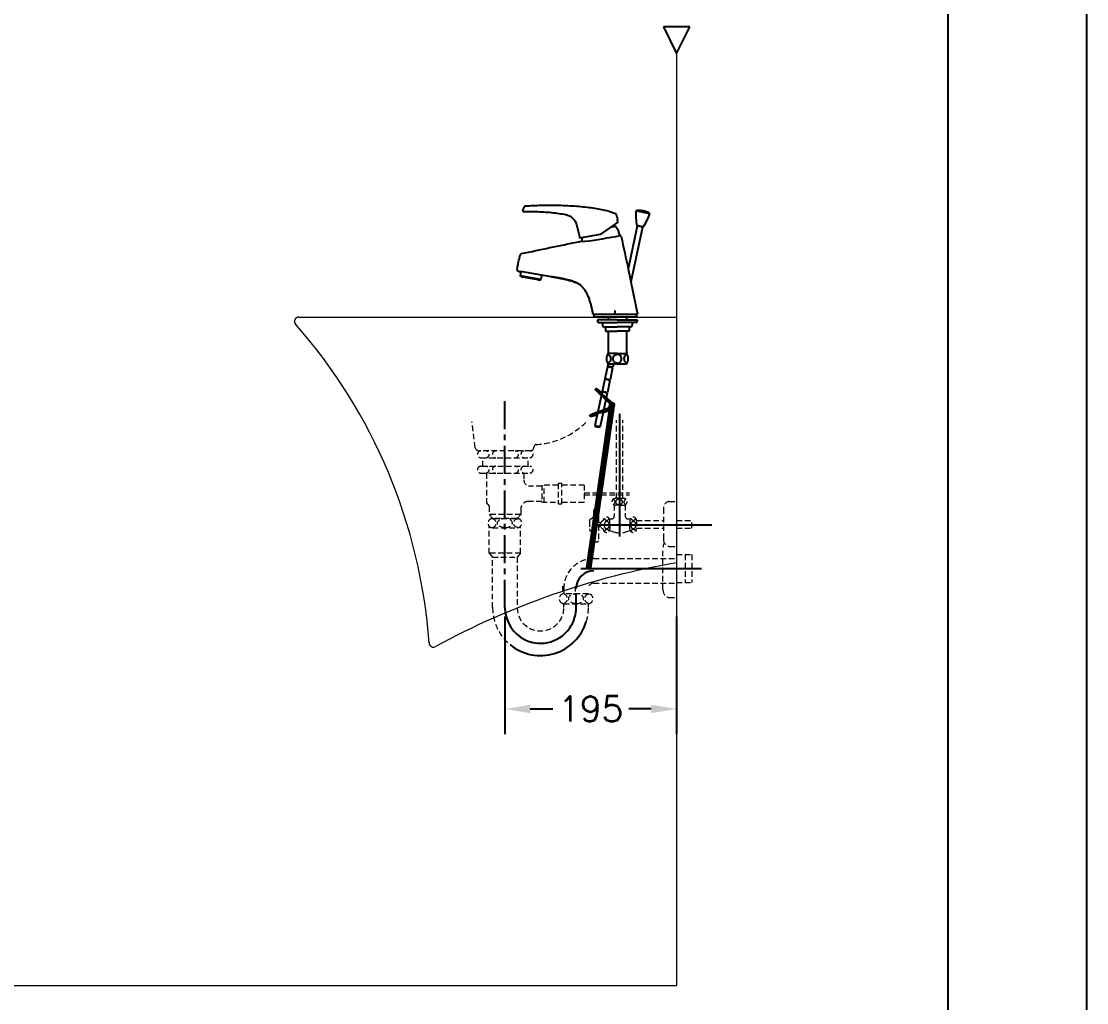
# Model space of a CAD drawing. Extents: x 63587 to 66012, y 58108 to 61538.
# Drawn here: x 64799 to 66012, y 58930 to 60046 of the extents above; entities that cross this region are included whole.
import ezdxf

# ---------------------------------------------------------------- set-up
doc = ezdxf.new("R2010")
doc.units = 0
doc.header["$MEASUREMENT"] = 0
doc.linetypes.add('CENTER', pattern=[50.800000000000004, 31.75, -6.35, 6.35, -6.35])
doc.linetypes.add('HIDDEN', pattern=[9.524999999999999, 6.35, -3.175])
doc.layers.get('0').update_dxf_attribs({"linetype": 'CONTINUOUS'})
doc.layers.get('Defpoints').update_dxf_attribs({"linetype": 'CONTINUOUS'})
for name, color, linetype in [('7', 7, 'CONTINUOUS'), ('CENTER', 1, 'CONTINUOUS'), ('Dim', 4, 'CONTINUOUS'), ('YA', 7, 'CONTINUOUS'), ('외형선', 3, 'CONTINUOUS')]:
    doc.layers.add(name, color=color, linetype=linetype)
doc.layers.add('drawing', color=7, linetype='CONTINUOUS', lineweight=15)
doc.layers.add('HID', color=252, linetype='HIDDEN', lineweight=15)
doc.styles.get("Standard").update_dxf_attribs({"font": 'txt.shx', "bigfont": 'ghs.shx'})
doc.dimstyles.get("Standard").update_dxf_attribs({"dimtxt": 0.18, "dimasz": 0.18, "dimexe": 0.18, "dimexo": 0.0625, "dimgap": 0.09, "dimtad": 0, "dimtih": 1, "dimtoh": 1, "dimdec": 4, "dimzin": 0, "dimdsep": 46, "dimtxsty": 'Standard', "dimcen": 0.09, "dimadec": 0, "dimazin": 0, "dimtfac": 1, "dimtdec": 4, "dimtofl": 0, "dimtmove": 0, "dimatfit": 0, "dimfxl": 0, "dimtolj": 1, "dimtzin": 0, "dimarcsym": 0})

# ---------------------------------------------------------------- blocks, each defined once
blk = doc.blocks.new('A$C60B437B5')
at = {"layer": '7'}
for p, q in [((138.1947446917147, 407.3474321895485), (135.1929712534511, 406.4519679381299)), ((151.3324066655587, 403.0214250396391), (135.1929712535348, 406.4519679380526)), ((138.1947446917147, 407.3474321895485), (138.2250637797388, 407.3409876684029)), ((148.9240492118261, 405.0668481116252), (148.9543682998519, 405.0604035904864)), ((148.9543682998519, 405.0604035904864), (151.3324066655587, 403.0214250396391)), ((114.819183740794, 393.5916876055437), (94.75419410727045, 379.5420306099975)), ((112.1234684023038, 388.5957193137704), (106.1900394053082, 387.5494956935124)), ((113.97189946461, 398.7712857172476), (114.3192014029482, 396.8016385484286)), ((136.8977032588755, 389.2209961491806), (126.5503814686253, 340.5406745023599)), ((143.4461286588266, 388.1419005304354), (136.3453968548693, 389.6512076681181)), ((136.7325311308814, 389.2561045689165), (137.8758508596256, 389.0130844584285)), ((141.7884412625135, 388.1814376952223), (137.8758508596256, 389.0130844584285)), ((141.7884412625135, 388.1814376952223), (142.9317609912578, 387.9384175847365)), ((94.75419410727045, 379.5420306099975), (71.25922035301483, 375.3992328261181)), ((112.3815316150358, 377.4715300901964), (117.7198776157838, 378.4128245224922)), ((142.7665888632218, 387.9735260042701), (129.5610085194567, 325.8461551059002)), ((126.5503814686253, 340.5406745023599), (137.1605137547849, 288.7538566581923)), ((4.372391971830439, 337.3419255420179), (3.505376381304814, 332.4248357862659)), ((4.389928312204574, 331.6826085873679), (3.505376381304814, 332.4248357862659)), ((27.14076245360229, 328.257279522267), (3.505376381304814, 332.4248357862659)), ((28.01037604009434, 333.1891032452261), (4.372391971830439, 337.3419255420179)), ((4.389928312204574, 331.6826085873679), (6.113954727003147, 331.3786162149693)), ((24.33228531069108, 328.1662329895805), (6.113341880001826, 331.3787242764299)), ((23.9036325740035, 328.0387307100675), (6.472535345703363, 331.1123034547693)), ((24.3317321101058, 328.1663305337695), (26.05569887850652, 327.8623486786653)), ((26.05569887850652, 327.8623486786653), (27.14076245360229, 328.257279522267)), ((28.01037604009434, 333.1891032452261), (27.14076245360229, 328.257279522267)), ((28.50277991658731, 333.1022791563912), (28.01037604009434, 333.1891032452261)), ((86.3866829595845, 288.7538566581923), (86.28534305028734, 289.222814193892)), ((86.38655913418552, 288.7538566581923), (115.5427535278268, 288.7538566581923)), ((87.38668295958814, 288.7538566581923), (87.38668295958814, 285.7538566581927)), ((87.38668295958814, 285.7538566581927), (114.9050838428157, 285.7538566581927)), ((91.66051377238728, 282.4680788963899), (91.66051377238728, 280.9680788963913)), ((114.1605137723873, 282.4680788963899), (91.66051377238728, 282.4680788963899)), ((93.1605137723891, 279.4680788963904), (95.6605137723891, 279.4680788963904)), ((95.6605137723891, 279.4680788963904), (114.1605137723873, 279.4680788963904)), ((103.6605137723855, 285.7538566581927), (103.6605137723855, 282.4680788963899)), ((114.1605137723873, 282.4680788963899), (136.6605137723873, 282.4680788963899)), ((132.6605137723855, 279.4680788963904), (114.1605137723873, 279.4680788963904)), ((114.9050838428157, 285.7538566581927), (136.1605137547867, 285.7538566581927)), ((115.5427535278268, 288.7538566581923), (137.1605137547849, 288.7538566581923)), ((124.6605137723855, 285.7538566581927), (124.6605137723855, 282.4680788963899)), ((135.1605137723855, 279.4680788963904), (132.6605137723855, 279.4680788963904)), ((136.1605137547867, 288.7538566581923), (136.1605137547867, 285.7538566581927)), ((136.6605137723873, 282.4680788963899), (136.6605137723873, 280.9680788963913)), ((97.16051377238546, 277.9680788963917), (97.16051377238546, 276.4680788963908)), ((99.16051377238728, 274.4680788963904), (114.1605137723873, 274.4680788963904)), ((100.6605137723891, 272.9680788963917), (100.6605137723891, 269.4680788963904)), ((100.6605137723891, 269.4680788963904), (114.1605137723873, 269.4680788963904)), ((103.6605137723855, 269.4680788963904), (103.6605137723855, 244.2538566581918)), ((129.1605137723873, 274.4680788963904), (114.1605137723873, 274.4680788963904)), ((127.6605137723855, 269.4680788963904), (114.1605137723873, 269.4680788963904)), ((124.6605137723855, 269.4680788963904), (124.6605137723855, 244.2538566581918)), ((127.6605137723855, 272.9680788963917), (127.6605137723855, 269.4680788963904)), ((131.1605137723855, 277.9680788963917), (131.1605137723855, 276.4680788963908)), ((114.1605137723873, 244.2538566581918), (103.6605137723855, 244.2538566581918)), ((114.1605137723873, 244.2538566581918), (124.6605137723855, 244.2538566581918)), ((103.5617802414599, 232.387808994303), (103.0288888246487, 229.880751989703)), ((103.6605137723855, 232.2538566581914), (124.6605137723855, 232.2538566581914)), ((109.667351362601, 232.2538566581914), (108.897774428995, 228.6332818447925)), ((102.883350641092, 229.1960486691817), (99.97258696964127, 215.501982258874)), ((108.7522362454438, 227.9485785242734), (102.883350641092, 229.1960486691817)), ((108.897774428995, 228.6332818447925), (103.0288888246487, 229.880751989703)), ((103.3724244414243, 229.0920928237726), (103.5179626249756, 229.7767961442939)), ((108.7522362454438, 227.9485785242734), (105.8414725739894, 214.2545121139635)), ((108.2631624451114, 228.0525343696825), (108.4087006286627, 228.7372376902015)), ((99.82704878598815, 214.8172789383505), (96.916285114532, 201.1232125281406)), ((105.6959343904382, 213.5698087934445), (99.82704878598815, 214.8172789383505)), ((105.8414725739894, 214.2545121139635), (99.97258696964127, 215.501982258874)), ((100.3161225864169, 214.7133230929437), (100.4616607699718, 215.3980264134627)), ((105.6959343904382, 213.5698087934445), (102.785170718982, 199.8757423832346)), ((105.2068605901077, 213.6737646388535), (105.3523987736589, 214.3584679593725)), ((96.77074693099894, 200.4385092076182), (88.66219098910369, 162.2907527789605)), ((89.58247811792535, 204.0706705312271), (89.25948871053333, 203.6966375859008)), ((92.33932434255803, 200.5284931121371), (92.01633493517147, 200.1544601668086)), ((92.01633493517147, 200.1544601668086), (105.6578016909152, 187.3364290933584)), ((105.2582457960416, 188.3893925600607), (92.33932434255803, 200.5284931121371)), ((102.6396325354181, 199.191039062719), (94.53107659352281, 161.0432826340591)), ((96.50866731005954, 199.2055215309204), (95.90797697549351, 199.7699525787464)), ((102.6396325354181, 199.191039062719), (96.77074693099894, 200.4385092076182)), ((102.785170718982, 199.8757423832346), (96.916285114532, 201.1232125281406)), ((97.25982073141131, 200.3345533622148), (97.40535891496256, 201.0192566827338)), ((108.209963588708, 188.2105470179356), (101.6215374035237, 194.4012780499718)), ((102.1505587350002, 199.2949949081224), (102.2960969186497, 199.9796982286437)), ((105.4316735581251, 182.5679154462607), (79.10722356688711, 0.9046298137564008)), ((105.9907799687207, 182.4490737100125), (79.66924053427829, 0.7918495102351244)), ((80.91063734702584, 0.5427376195686975), (108.0567375117171, 186.0993032576714)), ((81.95266783860279, 0.333632695807637), (108.8400104392549, 184.6859056204441)), ((105.4572119878067, 186.4936928245418), (104.6577292750244, 182.7324223820181)), ((104.6578576133434, 182.7323951028932), (106.2881676881007, 182.3858619989248)), ((105.5810911453373, 188.7693311056039), (105.193503856488, 188.3204915711547)), ((105.193503856488, 188.3204915711547), (105.8023584666698, 187.7483890654564)), ((106.0015599121398, 186.3779881013413), (105.2020771993994, 182.6167176589108)), ((106.2559836433393, 186.3239086678861), (105.4573403261275, 186.4936655454123)), ((105.5810911453373, 188.7693311056039), (109.5066090414985, 187.9349365188039)), ((106.1899457556101, 188.1972285998625), (105.5810911453373, 188.7693311056039)), ((106.2303424030797, 188.1581773347573), (106.0704478175667, 187.4059324536636)), ((106.1899457556101, 188.1972285998625), (110.115463651684, 187.3628340131056)), ((106.2881676881007, 182.3858619989248), (107.1198144513692, 186.2984524018559)), ((110.4769633135693, 185.584868382686), (107.0827740138484, 186.3063255899367)), ((110.115463651684, 187.3628340131056), (109.5066090414985, 187.9349365188039)), ((110.4505569087287, 185.5904812373699), (109.7901246223882, 182.4833916179425)), ((109.7980008720479, 182.2927630973134), (110.4968604918176, 185.5806391069557)), ((82.86330474770512, 173.6049579284729), (83.00623734909823, 173.1318902029595)), ((109.7818690297499, 181.1278663073283), (83.58542889809723, 0.005985491981618907)), ((109.9162978648346, 181.6146791233489), (83.61526353024783, -1.442693019271246e-06)), ((104.4982053661461, 181.8809573091532), (86.8225424461998, 175.7195876409485)), ((86.8225424461998, 175.7195876409485), (86.96547504759292, 175.2465199154351)), ((86.96547504759292, 175.2465199154351), (104.6411379675392, 181.4078895836399)), ((90.53412768048292, 174.4879793819512), (91.31246039674988, 174.7592900315856)), ((97.93736151212943, 177.0685932228268), (104.7689263792345, 179.449935113618)), ((105.1615883491577, 181.2972644399331), (104.6411379675392, 181.4078895836399)), ((109.8243792680951, 181.634217024204), (109.9162978648346, 181.6146791233489)), ((88.66219098910369, 162.2907527789605), (94.53107659352281, 161.0432826340591)), ((88.66219098907823, 162.2907527789673), (89.43242689901672, 161.1046934873909)), ((89.43242689901672, 161.1046934873909), (93.34501730194643, 160.2730467241188)), ((94.53107659352281, 161.0432826340591), (93.34501730194643, 160.2730467241188))]:
    blk.add_line(p, q, dxfattribs=at)
for points in [[(102.918728803641, 243.1099039767644, -0.03864455339904184), (103.6216869114214, 242.874829613301, -0.09923266320467948), (105.2158335012227, 241.7893905641238, -0.09772396573472668), (106.2762933666563, 240.1720689595998, -0.09668326976021187), (106.6507113716507, 238.2538566581904, -0.09668326976021818), (106.2762933666563, 236.3356443567834, -0.097723965734745), (105.2158335012227, 234.7183227522594, -0.09923266320468782), (103.6216869114214, 233.6328837030821, -0.0386445533990412), (102.918728803641, 233.3978093396188, -0.1003264732363514)], [(114.1605137723873, 233.2538566581904, -0.1003264732363513), (112.2905587470468, 233.6328837030821, -0.09923266320468234), (110.696412157251, 234.7183227522594, -0.09772396573472465), (109.6359522918174, 236.3356443567834, -0.09668326976020096), (109.261534286823, 238.2538566581904, -0.0966832697601965), (109.6359522918174, 240.1720689595998, -0.09772396573472242), (110.696412157251, 241.7893905641238, -0.09923266320467948), (112.2905587470468, 242.874829613301, -0.1003264732363477), (114.1605137723873, 243.2538566581904)], [(114.1605137723873, 233.2538566581904, 0.1003264732363513), (116.0304687977277, 233.6328837030821, 0.09923266320468234), (117.6246153875236, 234.7183227522594, 0.09772396573472465), (118.685075252959, 236.3356443567834, 0.09668326976020096), (119.0594932579534, 238.2538566581904, 0.0966832697601965), (118.685075252959, 240.1720689595998, 0.09772396573472242), (117.6246153875236, 241.7893905641238, 0.09923266320467948), (116.0304687977277, 242.874829613301, 0.1003264732363477), (114.1605137723873, 243.2538566581904)], [(125.4022987411299, 243.1099039767644, 0.03864455339904184), (124.6993406333495, 242.874829613301, 0.09923266320467948), (123.1051940435536, 241.7893905641238, 0.09772396573472668), (122.0447341781182, 240.1720689595998, 0.09668326976021187), (121.6703161731239, 238.2538566581904, 0.09668326976021818), (122.0447341781182, 236.3356443567834, 0.097723965734745), (123.1051940435536, 234.7183227522594, 0.09923266320468782), (124.6993406333495, 233.6328837030821, 0.0386445533990412), (125.4022987411299, 233.3978093396188, 0.1003264732363514)]]:
    blk.add_lwpolyline(points, format="xyb", dxfattribs=at)
for centre, radius, start, end in [((7.783309512677079, 407.1997434117968), 1.5000011714, 154.2971509197985, 270.8051919597678), ((9.322986682342162, 410.1921633522345), 1.5000013857, 93.69655329946563, 151.314076917032), ((111.7883170713612, 401.581977711666), 1.5, 12.94405111780823, 66.1921782444072), ((205.0980138486848, 402.8071058322773), 70, 177.0152900349719, 190.832671107118), ((133.241345462091, 357.5899821335581), 50, 71.72041935884832, 84.27958064115496), ((85.9884735591113, 428.1246201783317), 70, 325.1673288927936, 338.9847099651641), ((112.2102924911378, 388.1033154372624), 0.5, 34.09768124973049, 99.99999999952846), ((83.6414282008227, 368.7624262859929), 35, 15.88088929895332, 34.0976812497359), ((136.836486976259, 389.7451783692752), 0.5, 190.832671105415, 257.9999999998259), ((143.0357168366318, 388.4274913850998), 0.5, 258.0000000001439, 325.1673288945866), ((116.6527729559875, 376.7212904709929), 2, 12.54192289473285, 57.75421194463953), ((108.8836200421993, 373.2133057598382), 35, 175.6304533653748, 182.558546068908), ((5.478757616385337, 355.8869478871923), 1.9999998436, 103.7821654368735, 164.2289609664412), ((1.95368023348783, 339.7776035468512), 2, 167.6446493488498, 258.9831117537149), ((6.559359434506405, 331.6047073312682), 0.5, 206.8698976459218, 259.9999999999414), ((23.99045666280654, 328.5311345865687), 0.5, 259.9999999999414, 313.1301023512569), ((93.1605137723891, 280.9680788963913), 1.5, 180, 270), ((95.6605137723891, 277.9680788963917), 1.5, 0, 90), ((132.6605137723855, 277.9680788963917), 1.5, 90, 180), ((135.1605137723855, 280.9680788963913), 1.5, 270, 0), ((99.16051377238728, 276.4680788963908), 2, 180, 270), ((99.16051377238728, 272.9680788963917), 1.5, 0, 90), ((129.1605137723873, 272.9680788963917), 1.5, 90, 180), ((129.1605137723873, 276.4680788963908), 2, 270, 0), ((111.6605137723873, 238.2538566581927), 10, 143.1301023541039, 216.8698976458961), ((111.6605137723873, 238.2538566581927), 10, 143.1301023541039, 216.8698976458649), ((116.6605137723873, 238.2538566581927), 10, 323.1301023541039, 36.86989764589613)]:
    blk.add_arc(centre, radius, start, end, dxfattribs=at)
for points in [[(112.3938223694222, 402.9543345655195), (102.3082413699467, 406.358473251343), (86.75144945363172, 409.411562563336), (67.95018365683973, 411.4570627102346), (47.41612496894049, 412.4669877350918), (26.82882414620508, 412.4659050098142), (9.226265887327827, 411.689234229156)], [(8.007139251612898, 410.912148643469), (6.431765204635667, 407.8502805358351)], [(7.804392192956584, 405.6996425118284), (12.90779708130685, 405.7374916708584), (30.26465051197192, 405.2662025637089), (47.54671379634783, 403.5373345344572), (55.47725345847539, 402.1898223890701)], [(55.47746793495389, 402.1906800329537), (57.59692421968066, 401.6245407115427), (59.6207664807298, 400.772920885526), (61.50910798498444, 399.6521241392559), (63.22613828371686, 398.2833768420248), (64.73955676811056, 396.692459695668), (66.02094414505882, 394.909234504418), (67.04610994374889, 392.9673254633865), (67.79525663941968, 390.9049701202473)], [(113.9718994646137, 398.7712857172544), (113.6128085806304, 400.3386390856183), (113.250200983739, 401.9179769393616)], [(67.7954250595576, 390.9055000413871), (68.56499570295455, 388.0886940634689), (70.02933753202342, 381.8456586075688), (71.23626265807616, 375.5327482990713), (71.25922035301483, 375.3992328261181)], [(114.7635451107471, 393.8337084971743), (114.6042907878036, 394.5938261892313), (114.483200428449, 395.3068530091484), (114.4007363000492, 395.9226860943652), (114.3512358933749, 396.3981274729024), (114.3264574401383, 396.6987293966251), (114.3192014029501, 396.8016385484377)], [(69.89166712288534, 371.3869761304902), (70.15278022518942, 371.4015012136922), (70.94074935388744, 371.4474345008914), (72.26510008798869, 371.5316837917901), (112.3815316150376, 377.4715300901964)], [(5.002293061088494, 357.8293739692906), (69.89166712288534, 371.3869761304902)], [(3.869524009305678, 337.3694048500663), (4.068034486208489, 337.3592240530677), (4.372416857806456, 337.3419240857668)], [(38.85382974818822, 331.4800308360911), (30.14448758388608, 332.8461988142924), (28.50277991658913, 333.1022791563912)], [(38.85383031628589, 331.4800364729915), (44.95308083488635, 330.4771282930908), (50.95194584918499, 329.3963657475927), (56.01097019678673, 328.3484292382916)], [(56.01096513898665, 328.3484169359911), (52.30482106599084, 329.1317551697914), (48.21315560258881, 329.9058630260918), (43.72903524968933, 330.6840870901913), (38.85382974818822, 331.4800308360911)], [(56.01095578848799, 328.3483798878904), (61.13375496618755, 327.0446126409904), (65.94072773088737, 325.4118215906913), (70.04811308838725, 323.4105981529926), (72.45900915978564, 321.7159145354906)], [(72.45961154818542, 321.7166471996909), (70.99550223309052, 322.80778103749), (68.60870030898695, 324.2074738597914), (66.08164260448757, 325.3550301574926), (63.52614255298431, 326.2973006865916), (61.0040913551893, 327.0821431338907), (58.51755864418919, 327.7521442191908), (56.01096513898665, 328.3484169359911)], [(72.45900915978564, 321.7159145354906), (73.11176601928491, 321.1579398518909)], [(73.11221262438448, 321.1576755594926), (72.45961154818542, 321.7166471996909)], [(73.11221262448453, 321.1576755595904), (76.0799555502872, 317.9058086479897), (78.46591213618922, 314.1652767443923), (80.37915133828574, 310.1509982331906), (81.9372588470851, 306.0146490295908), (83.24052608139027, 301.8363707093924), (84.36159805178431, 297.6504951671898), (85.35619746058728, 293.4573581476905), (86.28519003398651, 289.2227811574928)], [(92.01633493517147, 200.1544601668086), (91.34639411238823, 200.8016541938052), (90.74338563658966, 201.4208597760505), (90.22376084691314, 201.9951853115565), (89.80169736678545, 202.5089623768388), (89.48871168261576, 202.9481737421399), (89.29334468495654, 203.3008360085562), (89.22092837234231, 203.5573268031446), (89.26043612426838, 203.6959895017815)], [(89.58342553166403, 204.0700224471123), (89.54391777972887, 203.9313597484754), (89.61633409234491, 203.6748689538847), (89.81170109000414, 203.3222066874685), (90.12468677422476, 202.882995322256), (90.54675025435245, 202.369218256976), (91.0663750439835, 201.794892721379), (91.6693835197766, 201.175687139136), (92.33932434255803, 200.5284931121371)], [(95.90797697549533, 199.7699525787464), (95.18936855357424, 200.4274912232693), (94.44168199946034, 201.0774490803253), (93.68531129490475, 201.7020965135855), (92.94088891661886, 202.284393077877), (92.22872242269659, 202.8084529435221), (91.5682402411876, 203.2599784942424), (90.977461347602, 203.6266506567238), (90.4725033874729, 203.8984652341189), (90.06714268981523, 204.068006048082), (89.77243819342402, 204.1306474224659), (89.59642956823882, 204.0846804728578), (89.58342553166403, 204.0700224471123)], [(97.56783507350701, 196.7351608289976), (97.54390930580485, 196.6789086136184), (97.58592638813752, 196.523542267186), (97.62179733284938, 196.4569757737665)], [(97.73080600699359, 196.7598051116186), (97.59282916630582, 196.7586848133458), (97.56783507350701, 196.7351608289976)], [(97.62179733284938, 196.4569757737665), (97.71726572048647, 196.2985564156741), (97.93288000605571, 196.0125971390351), (98.22448330857878, 195.676653692057), (98.5808694768184, 195.3036361928337), (98.98834279014591, 194.907879494828), (99.4312442775772, 194.5045923058972), (99.89255348337065, 194.1092727265884), (100.3545425535249, 193.7371126665987), (100.7994575072025, 193.4024140284571), (101.2102005120323, 193.1180390929369), (101.5709869448074, 192.894916229465), (101.8679519853158, 192.7416199244537), (102.0896834334599, 192.6640412690442)], [(101.5038557587941, 193.8468609738941), (101.239619963726, 194.1202101877882), (100.8321466504367, 194.5159668858826), (100.3892451628708, 194.9192540747679), (99.92793595707735, 195.3145736540789), (99.4659468869213, 195.6867337140663), (99.02103193329094, 196.0214323522966), (98.61028892842114, 196.3058072877259), (98.24950249564608, 196.5289301512), (97.95253745513037, 196.6822264562113), (97.73080600699359, 196.7598051116186)], [(101.7460757317895, 192.8015247293949), (101.5646200270949, 193.037216296256), (101.378030302576, 193.2561138222552)], [(102.2526543669392, 192.6886855516675), (102.2765801347323, 192.7449377670011), (102.2345630523087, 192.9003041134767), (102.1032237199615, 193.1252899649887), (101.8876094344887, 193.4112492415845), (101.5960061319129, 193.7471926886944), (101.5038557587941, 193.8468609738941)], [(102.0896834334599, 192.6640412690442), (102.2276602741931, 192.6651615674102), (102.2526543669392, 192.6886855516675)], [(104.4982053661461, 181.8809573091532), (104.680374941383, 181.9670547241383), (104.8441523453039, 182.0920442405798), (104.9788391658149, 182.2479879697487), (105.0810361858767, 182.4310044581118), (105.1063664187222, 182.4953643873089)], [(105.1063664187222, 182.4953643873089), (105.1441841809265, 182.6290231998103)], [(105.9558788504364, 186.4589028206858), (105.9665191070253, 186.5968121334201), (105.9476325348824, 186.805459302547), (105.8880529729413, 187.002715233454), (105.7892391365131, 187.1836277887398), (105.6578016909152, 187.3364290933584)], [(105.8023584666716, 187.7483890654564), (105.9027657341267, 187.6438952509232), (105.9923591384013, 187.5294344949764), (106.0704478175667, 187.4059324536636)], [(105.9436668937105, 186.3902936423317), (105.9558788504364, 186.4589028206858)], [(106.0704478175667, 187.4059324536636), (106.1820153054123, 187.1681799212927), (106.2592454587066, 186.896721176128), (106.2863785975878, 186.610295754346), (106.2559836433411, 186.3239086678861)], [(106.2303424030797, 188.1581773347573), (106.2102924131814, 188.1778364051927), (106.1899457556137, 188.1972285998602)], [(107.082774013852, 186.3063255899367), (107.0613325000522, 186.5116815202002), (107.0218045939982, 186.7239555381382), (106.9644527692999, 186.9373030565741), (106.8894591164117, 187.1496896603837), (106.7957138103429, 187.3619861942955), (106.6818347818225, 187.5736996096309), (106.5481021211144, 187.780702539507), (106.3957045389907, 187.9783382453472), (106.2303424030797, 188.1581773347573)], [(108.4149529182305, 186.0231622224358), (108.4999500175418, 185.8860948941553), (108.566194958139, 185.7513332392743), (108.6165097670819, 185.6192956742864), (108.6539918953913, 185.4878661300465), (108.6883314978695, 185.3555981571928), (108.73185718071, 185.2251385450215), (108.7789084135984, 185.0954843384777), (108.8128778341179, 184.963155688419), (108.8307555459342, 184.8276404372511), (108.8400104392549, 184.6859056204441)], [(108.8400104392549, 184.6859056204441), (108.8521142738591, 184.4880045209804), (108.8713353308431, 184.2926994169732), (108.8985964265266, 184.0987913807605), (108.9353855509307, 183.8999105448322), (108.9774700135804, 183.685970420792), (109.0108205640099, 183.4450953923799), (109.0279713310629, 183.1697724493295), (109.0488963672124, 182.8638135132194), (109.0968415973221, 182.5341479465299), (109.182060152034, 182.1986827404628), (109.2786880235781, 181.8776077242767), (109.367876999142, 181.5864576536062), (109.4492109904531, 181.339812336186), (109.5245024261221, 181.1443575490528), (109.5995586095341, 181.0136967256078), (109.6700792077554, 180.9572038798608), (109.7287040040483, 180.9810070344422), (109.7719501939173, 181.0848856567343), (109.7792412540566, 181.1226156331866)], [(109.7141482411826, 184.5001018948089), (109.7096940262254, 184.6455548902502), (109.6981413236335, 184.7826336764176), (109.6745673421919, 184.9126039991659), (109.6439862859479, 185.0376740374684), (109.6195921428643, 185.1634731178472), (109.6040164991991, 185.2915821706954), (109.588350409269, 185.4174606876625), (109.5678611570311, 185.5418793171173), (109.5436223880552, 185.666163989021), (109.5189397453869, 185.7885025784065)], [(109.7792412540566, 181.1226156331866), (109.8024801009906, 181.2572193638396), (109.820320245919, 181.4803853446749), (109.8243787691736, 181.7463309544489), (109.812632744115, 182.0482755502023), (109.7937052837551, 182.372620647174), (109.788080327362, 182.6983736793493), (109.7947991061319, 183.0032132451827), (109.7997411031247, 183.2769765755272), (109.7882855110965, 183.5146866977668), (109.7661590334901, 183.7243840898889), (109.7450995365853, 183.9193446060715), (109.7296253063359, 184.1101011163817), (109.7193848128882, 184.3034094891657), (109.7141482411826, 184.5001018948089)], [(110.1558602992391, 187.3237827479572), (110.1358103093407, 187.3434418183972), (110.115463651684, 187.3628340131056)], [(110.1558602992391, 187.3237827479572), (110.3078441494217, 187.1480045817036), (110.4290140822395, 186.9540306344782), (110.5177044445645, 186.7455923557502), (110.5737574748673, 186.5251745794096), (110.5972223860972, 186.2934103277364), (110.5876029570136, 186.0543534629021), (110.5567297457419, 185.86230158997)], [(110.5567297457419, 185.86230158997), (110.546243627623, 185.8157927154996), (110.4769633135693, 185.584868382686)], [(82.86443385279381, 173.6051646348976), (82.88474092601064, 173.747908563784), (83.05522072417443, 173.9527701961372), (83.3771380239341, 174.1954802909952), (83.84170803026063, 174.4694170921723), (84.43625416422219, 174.7671071133066), (85.14455427082066, 175.080429154945), (85.94728352472885, 175.4008359586958), (86.8225424461998, 175.7195876409485)], [(86.96547504759292, 175.2465199154351), (86.09021612612196, 174.9277682331824), (85.287486872312, 174.6073614293862), (84.57918676571353, 174.29403938775), (83.98464063175197, 173.9963493666157), (83.52007062532721, 173.7224125654795), (83.19815332557482, 173.4797024706215), (83.02767352740557, 173.2748408382706), (83.0073664541942, 173.1320969093842)], [(83.0073664541942, 173.1320969093842), (83.01328427653243, 173.1134169183081), (83.1553797136985, 172.9998348629276), (83.45008421018247, 172.9371934884982), (83.88935809576833, 172.9272016795692), (84.46121709523322, 172.9701317464303), (85.15005947450845, 173.0648120109383), (85.93709195797601, 173.2086588214445), (86.80084277414608, 173.3977471222345), (87.71774780617488, 173.6269176444005), (88.66279382778885, 173.8899177883325), (89.61020115996871, 174.1795723171815), (90.53412768048474, 174.4879793819512)], [(93.28484451506483, 176.5852744890974), (93.28586707589238, 176.6463949313895), (93.38744477679029, 176.7712392643391), (93.59893921725416, 176.9233535478695), (93.91222278462192, 177.0968921153978), (94.31525616705585, 177.2851859770974), (94.7925510176101, 177.4809991054001), (95.32576516292647, 177.6768065116214), (95.89440748239394, 177.8650834270086), (96.47662537060569, 178.0385944751804), (97.05004452057437, 178.1906717239115), (97.59262875601235, 178.3154709298508), (98.08352686899707, 178.4081961294639), (98.50387392033736, 178.465283945374), (98.83751620872499, 178.4845405247772), (99.0716320478532, 178.4652258481281)], [(93.42370213830691, 176.4964745661671), (93.29810968860329, 176.5536182466569), (93.28484451506483, 176.5852744890974)], [(98.05535572054578, 177.6229438613238), (97.70278316854274, 177.480701308895), (97.16956902322636, 177.2848939026783), (96.60092670375161, 177.0966169872911), (96.01870881554714, 176.9231059391193), (95.44528966548751, 176.7710286904291), (94.90270543005136, 176.6462294844898), (94.41180731706663, 176.5535042848744), (93.99146026572635, 176.4964164689711), (93.65781797742784, 176.4771598895202), (93.42370213830691, 176.4964745661671)], [(99.21048967099705, 178.3764259252455), (99.20946711030592, 178.3153054829988), (99.10788940936982, 178.1904611499606), (98.89639496880773, 178.0383468664734), (98.58311140153091, 177.8648082988996), (98.18007801909698, 177.6765144371977), (98.05535572054578, 177.6229438613238)], [(98.70181123160546, 178.4793863005432), (98.44017880003958, 178.3378760244561), (98.18068695987859, 178.2137960620814)], [(99.0716320478532, 178.4652258481281), (99.19722449755682, 178.4080821676428), (99.21048967099705, 178.3764259252455)], [(105.2800350031357, 181.8516070500248), (105.1603215486466, 181.7247681773863), (104.9147285307208, 181.5372403158192), (104.6411379675392, 181.4078895836399)]]:
    blk.add_spline(points, degree=3, dxfattribs=at)
for points in [[(114.819183740794, 393.591687605546), (114.8006383656775, 393.672361427811), (114.7820917382087, 393.753034962496), (114.7635451107471, 393.8337084971743)], [(118.6050480233844, 377.1555983488922), (121.2534925051314, 364.9506237333815), (123.9019369868784, 352.7456491178707), (126.5503814686253, 340.5406745023599)], [(1.592863554833457e-06, 340.2055518722107), (1.184682103439627, 345.6138801032369), (2.369362614010242, 351.022208334263), (3.554043124588134, 356.4305365652915)]]:
    blk.add_open_spline(points, degree=3, dxfattribs=at)
blk.add_open_spline([(1.571483579293272, 337.8144617492392), (1.926364891625781, 337.7453712483014), (2.692249170331706, 337.5963520809676), (3.458390636897093, 337.4486604132624), (3.869524009305678, 337.3694048500663)], degree=3, knots=[0.1733173775257519, 0.1733173775257519, 0.1733173775257519, 0.1733173775257519, 1.257949877608374, 2.514058188746958, 2.514058188746958, 2.514058188746958, 2.514058188746958], dxfattribs=at)
blk = doc.blocks.new('*D32')
at = {"layer": 'Defpoints', "color": 0}
for p in [(65349.81490563745, 59379.26710172249, 5.505278084770647e-06), (65545.25230892173, 59379.26710172249, 7.757606418906117e-05), (65545.25230892173, 59263.99581619198)]:
    blk.add_point(p, dxfattribs=at)
at = {"layer": 'Dim', "color": 0, "lineweight": -2}
for p, q in [((65349.81490563745, 59369.26710172249), (65349.81490563745, 59235.19581619198)), ((65545.25230892173, 59369.26710172249), (65545.25230892173, 59235.19581619198)), ((65378.61490563745, 59263.99581619198), (65404.33360727959, 59263.99581619198)), ((65516.45230892173, 59263.99581619198), (65490.73360727959, 59263.99581619198))]:
    blk.add_line(p, q, dxfattribs=at)
at = {"layer": 'Dim', "color": 0}
for points in [[(65378.61490563745, 59268.79581619198), (65378.61490563745, 59259.19581619198), (65349.81490563745, 59263.99581619198)], [(65516.45230892173, 59268.79581619198), (65516.45230892173, 59259.19581619198), (65545.25230892173, 59263.99581619198)]]:
    blk.add_solid(points, dxfattribs=at)
at = {"layer": 'Dim', "color": 0, "insert": (65447.53360727959, 59263.99581619198), "char_height": 28.8, "attachment_point": 5}
blk.add_mtext('\\A1;195', dxfattribs=at)

msp = doc.modelspace()

# ---------------------------------------------------------------- linework, layer by layer
at = {"color": 251}
msp.add_arc((65390.33316083444, 59379.26710172249, -8.084311500429909e-05), 54.51825519699037, 231.1054252156312, 342.8025226681534, dxfattribs=at)
at = {"layer": 'CENTER', "color": 0, "linetype": 'CENTER'}
msp.add_line((65349.81490563745, 59379.26710172249, -8.084311500429909e-05), (65349.81490563745, 59615.18352318536, -8.084311500429909e-05), dxfattribs=at)
at = {"layer": 'CENTER', "color": 0}
for p, q in [((65480.26299958682, 59599.78971406968, -3.869721903885124e-06), (65480.26299958682, 59460.38912349878, -3.869721903885124e-06)), ((65585.37701648363, 59473.25915116409, 2.106734737389632e-05), (65452.31862446657, 59473.25915116409, 1.079515148644828e-05)), ((65436.09176729611, 59423.77811696451, 1.450527808473118e-05), (65573.53191887951, 59423.77811696452, 5.13027808475647e-06)), ((65416.0917672961, 59397.8352759745, 1.450527808473118e-05), (65416.0917672961, 59403.77811696451, 1.450527808473118e-05)), ((65430.85141603143, 59379.26710172249, -8.084311500429909e-05), (65430.86291316801, 59395.16080982176, -7.184311500433855e-05))]:
    msp.add_line(p, q, dxfattribs=at)
for centre, radius, start, end in [((65450.85141603144, 59401.10365081177, -7.184311500433855e-05), 20, 90, 180), ((65390.33316083444, 59379.26710172249, -8.084311500429909e-05), 40.51825519699037, 180, 244.1933766971227), ((65390.33316083444, 59379.26710172249, -8.084311500429909e-05), 40.51825519699037, 329.7145711866861, 0), ((65390.33316083444, 59379.26710172249, -8.084311500429909e-05), 40.51825519699037, 244.1933766971227, 329.7145711866861)]:
    msp.add_arc(centre, radius, start, end, dxfattribs=at)
at = {"layer": 'Dim', "color": 0}
msp.add_line((65475.37476748425, 59712.97223048921, -8.77232888282392e-06), (65475.37476748425, 59717.34429695708, -8.77232888282392e-06), dxfattribs=at)
at = {"layer": 'drawing'}
for p, q in [((65545.25230892168, 60009.87386679912, -8.772328899715404e-06), (65545.25230892168, 58949.27386679911, -8.772328899715404e-06)), ((65115.25230892169, 59709.87386679912, -8.772328882823924e-06), (65545.25230892168, 59709.87386679912, -8.772328882823924e-06)), ((64039.0014090546, 58949.27386679911), (65545.25230892168, 58949.27386679911, -8.772328899715404e-06))]:
    msp.add_line(p, q, dxfattribs=at)
for centre, radius, start, end in [((65115.25230892169, 59704.87386679912, -8.772328882823924e-06), 5, 90, 220.7810065805739), ((64649.49056183232, 59294.69936038096, 7.066870589041708e-05), 615.6266672264481, 4.161932834257855, 41.37363208008063), ((65692.62926028925, 58562.00536643179, -4.849284630319963e-05), 880.5967897148073, 99.63437719600175, 118.5764842980123), ((65268.49376291734, 59339.38726162353, 3.094818850379657e-05), 5, 176.9508952090665, 305.7089498737187)]:
    msp.add_arc(centre, radius, start, end, dxfattribs=at)
at = {"layer": 'HID'}
for p, q in [((65315.95975770499, 59561.3195315528, -9.021811500428765e-05), (65312.32349636128, 59590.59917172832, -9.021811500428765e-05)), ((65476.86304393286, 59503.66203874085, -3.869721903885124e-06), (65476.86304393286, 59592.74861755672, -3.869721903885124e-06)), ((65484.06304393287, 59503.66203874085, -3.869721903885124e-06), (65484.06304393287, 59592.74861755672, -3.869721903885124e-06)), ((65382.887161705, 59561.3195315528, -9.021811500428765e-05), (65383.40263470499, 59563.3296315528, -9.021811500428765e-05)), ((65379.08554820499, 59557.5615495528, -9.021811500428765e-05), (65320.80304070499, 59557.5615495528, -9.021811500428765e-05)), ((65322.01006731396, 59549.81572253069, -9.021811500428765e-05), (65378.35167272783, 59549.81538419763, -9.021811500428765e-05)), ((65324.77623754195, 59540.08178613096, -9.021811500428765e-05), (65324.77623754195, 59549.81538419763, -9.021811500428765e-05)), ((65376.11936292842, 59540.08178613096, -9.021811500428765e-05), (65376.11936292842, 59549.81538419763, -9.021811500428765e-05)), ((65322.54392774254, 59540.08178613096, -9.021811500428765e-05), (65377.52609899364, 59540.08178613096, -9.021811500428765e-05)), ((65321.97354380132, 59532.33595910885, -9.021811500428765e-05), (65378.3151492152, 59532.33562077579, -9.021811500428765e-05)), ((65328.65265060782, 59532.33562077579, -9.021811500428765e-05), (65328.65265060782, 59498.46537390084, -9.021811500428765e-05)), ((65371.23593830216, 59532.33562077579, -9.021811500428765e-05), (65371.23593830216, 59524.82306155604, -9.021811500428765e-05)), ((65391.67987269739, 59517.62306155603, -9.021811500428765e-05), (65378.43593830216, 59517.62306155603, -9.021811500428765e-05)), ((65410.31295135499, 59518.74523994744, -9.021811500428765e-05), (65391.67987269739, 59518.74523994744, -9.021811500428765e-05)), ((65391.67987269739, 59518.74523994744, -9.021811500428765e-05), (65391.67987269739, 59499.10711809778, -9.021811500428765e-05)), ((65394.32947768804, 59499.10711809778, -9.021811500428765e-05), (65394.32947768804, 59518.74523994744, -9.021811500428765e-05)), ((65410.31295135499, 59520.42850753456, -9.021811500428765e-05), (65410.31295135499, 59497.42385051067, -9.021811500428765e-05)), ((65414.63092801636, 59520.42850753456, -9.021811500428765e-05), (65410.31295135499, 59520.42850753456, -9.021811500428765e-05)), ((65414.63092801636, 59497.42385051067, -9.021811500428765e-05), (65414.63092801636, 59520.42850753456, -9.021811500428765e-05)), ((65440.14409115566, 59518.74523994744, -9.021811500428765e-05), (65414.63092801636, 59518.74523994744, -9.021811500428765e-05)), ((65440.14409115566, 59518.74523994744, -9.021811500428765e-05), (65440.14409115566, 59499.10711809778, -9.021811500428765e-05)), ((65440.14409115566, 59510.08201732858, -9.133543289756846e-05), (65491.62269266818, 59510.08201732858, -8.557569284584594e-05)), ((65328.65265060782, 59498.46537390084, -9.021811500428765e-05), (65332.00111530694, 59494.74627530046, -9.021811500428765e-05)), ((65391.67987269737, 59500.22929648919, -9.021811500428765e-05), (65376.88747360303, 59500.22929648919, -9.021811500428765e-05)), ((65391.67987269739, 59499.10711809778, -9.021811500428765e-05), (65410.31295135499, 59499.10711809778, -9.021811500428765e-05)), ((65414.63092801636, 59499.10711809778, -9.021811500428765e-05), (65440.14409115566, 59499.10711809778, -9.021811500428765e-05)), ((65440.14409115566, 59507.58086597958, -9.021811500428765e-05), (65491.62269266818, 59507.58086597958, -8.557569284584594e-05)), ((65480.21806075107, 59503.66203874085, 2.357070076594326e-06), (65475.55995745957, 59503.66203874085, 2.357070076594326e-06)), ((65480.21806075107, 59503.66203874085, 2.357070076594326e-06), (65484.87616404257, 59503.66203874085, 2.357070076594326e-06)), ((65536.875730008, 59500.18485010399, 2.357070065261427e-06), (65545.18464571965, 59500.18485010399, 2.357070065261427e-06)), ((65332.00111530694, 59494.74627530046, -9.021811500428765e-05), (65332.00111530694, 59485.11823127981, -9.021811500428765e-05)), ((65367.88747360305, 59491.22929648919, -9.021811500428765e-05), (65367.88747360305, 59485.11823127981, -9.021811500428765e-05)), ((65410.31295135499, 59497.42385051067, -9.021811500428765e-05), (65414.63092801636, 59497.42385051067, -9.021811500428765e-05)), ((65450.8426454133, 59484.0836258742, 2.357070076594326e-06), (65450.8426454133, 59489.45760817458, 2.357070076594326e-06)), ((65454.44264541331, 59493.05760817458, 2.357070076594326e-06), (65455.28951622534, 59493.05760817458, 2.357070076594326e-06)), ((65456.18951622533, 59492.15760817458, 2.357070076594326e-06), (65456.18951622533, 59455.13459210501, 2.357070076594326e-06)), ((65474.14819263015, 59496.03434949735, 2.357070076594326e-06), (65474.14819263015, 59483.37306207182, 2.357070076594326e-06)), ((65480.21806075107, 59495.82658349394, 2.357070076594326e-06), (65475.40707090442, 59495.82658349394, 2.357070076594326e-06)), ((65480.21806075107, 59495.82658349394, 2.357070076594326e-06), (65484.87616404257, 59495.82658349394, 2.357070076594326e-06)), ((65486.77789523554, 59496.31910919615, 2.357070076594326e-06), (65486.77789523554, 59483.37306207182, 2.357070076594326e-06)), ((65530.14981196768, 59492.20225035403, 2.357070065261427e-06), (65530.14981196768, 59456.9443963775, 2.357070065261427e-06)), ((65367.88747360305, 59485.11823127981, -9.021811500428765e-05), (65332.00111530694, 59485.11823127981, -9.021811500428765e-05)), ((65332.00111530694, 59485.11823127981, -9.021811500428765e-05), (65336.09368327253, 59480.65531295934, -9.021811500428765e-05)), ((65363.82724691107, 59480.65531295934, -9.021811500428765e-05), (65335.80425263767, 59480.65531295934, -9.021811500428765e-05)), ((65336.09368327253, 59480.65531295934, -9.021811500428765e-05), (65363.79490563746, 59480.65531295934, -9.021811500428765e-05)), ((65367.88747360305, 59485.11823127981, -9.021811500428765e-05), (65363.79490563746, 59480.65531295934, -9.021811500428765e-05)), ((65445.93983957026, 59477.66006687716, 3.609463691439526e-06), (65445.93983957026, 59468.85823545101, 3.609463691439526e-06)), ((65458.86504246446, 59475.87669939479, 2.357070076594326e-06), (65456.18951622533, 59475.87669939479, 2.357070076594326e-06)), ((65468.95459595, 59480.13306207182, 2.357070076594326e-06), (65470.90819263016, 59480.13306207182, 2.357070076594326e-06)), ((65469.41241132692, 59473.63713480167, 2.357070076594326e-06), (65469.41241132692, 59478.29523809318, 2.357070076594326e-06)), ((65469.41241132692, 59473.63713480167, 2.357070076594326e-06), (65469.41241132692, 59468.82614495503, 2.357070076594326e-06)), ((65490.01789523553, 59480.13306207182, 2.357070076594326e-06), (65492.31583012504, 59480.13306207182, 2.357070076594326e-06)), ((65491.85801474817, 59478.29523809318, 2.357070076594326e-06), (65491.85801474817, 59473.63713480167, 2.357070076594326e-06)), ((65491.85801474817, 59468.82614495503, 2.357070076594326e-06), (65491.85801474817, 59473.63713480167, 2.357070076594326e-06)), ((65499.69346999508, 59478.29523809318, 2.357070076594326e-06), (65499.69346999508, 59468.82614495503, 2.357070076594326e-06)), ((65499.70726182286, 59478.4498541905, 1.105096528681158e-05), (65530.14981196768, 59478.4498541905, 2.357070065264533e-06)), ((65545.18464571965, 59478.4498541905, 7.237354197240674e-06), (65562.55608899573, 59478.4498541905, 7.237354197240674e-06)), ((65562.55608899573, 59469.6896770416, 7.237354197233735e-06), (65562.55608899573, 59478.4498541905, 7.237354197233735e-06)), ((65331.98058273907, 59441.10504773784, -9.021811500428765e-05), (65331.98058273907, 59471.90853026539, -9.021811500428765e-05)), ((65335.82425263778, 59470.24705890026, -9.021811500428765e-05), (65363.82724691073, 59470.24705890026, -9.021811500428765e-05)), ((65367.63484759135, 59441.10504773784, -9.021811500428765e-05), (65367.63484759135, 59471.91599679919, -9.021811500428765e-05)), ((65450.8426454133, 59457.83459210501, 2.357070076594326e-06), (65450.8426454133, 59462.43467645409, 2.357070076594326e-06)), ((65458.88160046673, 59471.21279118863, 2.357070076594326e-06), (65456.18951622533, 59471.21279118863, 2.357070076594326e-06)), ((65469.04065594991, 59467.16041071482, 2.357070076594326e-06), (65474.60348726113, 59465.24504881069, 2.357070076594326e-06)), ((65486.29052144699, 59465.18428234167, 2.357070076594326e-06), (65492.22977012518, 59467.16041071482, 2.357070076594326e-06)), ((65499.70726182286, 59469.68967704161, 1.105096528681158e-05), (65530.14981196768, 59469.68967704161, 2.357070065264533e-06)), ((65545.18464571965, 59469.6896770416, 7.237354197240674e-06), (65562.55608899573, 59469.6896770416, 7.237354197240674e-06)), ((65454.44264541331, 59454.23459210501, 2.357070076594326e-06), (65455.28951622534, 59454.23459210501, 2.357070076594326e-06)), ((65332.00111530694, 59441.10504773784, -9.021811500428765e-05), (65335.84105726085, 59436.58783782305, -9.021811500428765e-05)), ((65367.63484759135, 59441.10504773784, -9.021811500428765e-05), (65332.00111530694, 59441.10504773784, -9.021811500428765e-05)), ((65367.63484759135, 59441.10504773784, -9.021811500428765e-05), (65363.79490563746, 59436.58783782305, -9.021811500428765e-05)), ((65529.74992087568, 59399.6369494855, 5.13027808474262e-06), (65529.74992087568, 59446.91928444354, -3.869721915217915e-06)), ((65536.875730008, 59448.96179662753, 2.357070065261427e-06), (65545.18464571965, 59448.96179662753, 2.357070065261427e-06)), ((65545.18464571965, 59439.77811696451, 5.13027808474262e-06), (65562.55608899571, 59439.77811696451, 5.13027808474262e-06)), ((65335.79490563746, 59436.58783782305, -9.021811500428765e-05), (65363.79490563746, 59436.58783782305, -9.021811500428765e-05)), ((65335.81490563745, 59379.26710172249, -8.084311500429909e-05), (65335.81490563745, 59436.58783782305, -9.021811500428765e-05)), ((65363.81490563745, 59436.58783782305, -9.021811500428765e-05), (65363.81490563745, 59379.26710172249, -8.084311500429909e-05)), ((65450.85141603144, 59435.10365081177, -7.184311500433855e-05), (65544.50956961101, 59435.10365081177, -6.287684805368607e-05)), ((65416.85141603143, 59401.10365081177, -7.184311500433855e-05), (65416.85141603143, 59395.16080982176, -7.184311500433855e-05)), ((65430.0917672961, 59397.8352759745, 1.450527808473118e-05), (65430.0917672961, 59403.77811696451, 1.450527808473118e-05)), ((65450.85141603144, 59407.10365081177, -7.184311500433855e-05), (65544.50956961101, 59407.10365081177, -6.287684805368607e-05)), ((65545.18464571965, 59407.77811696451, 5.13027808474262e-06), (65562.55608899571, 59407.77811696451, 5.13027808474262e-06)), ((65444.87441030471, 59395.16080982176, -7.184311500433855e-05), (65416.85141603131, 59395.16080982176, -7.184311500433855e-05)), ((65536.47583891603, 59390.65434973554, -3.869721915217915e-06), (65545.18464571965, 59390.65434973554, -3.869721915217915e-06)), ((65416.85141603143, 59379.26710172249, -8.084311500429909e-05), (65416.85141603143, 59383.75255576268, -8.084311500429909e-05)), ((65416.87141603143, 59383.75255576268, -8.084311500429909e-05), (65444.87441030438, 59383.75255576268, -8.084311500429909e-05)), ((65444.85141603143, 59379.26710172249, -8.084311500429909e-05), (65444.85141603143, 59383.75255576268, -8.084311500429909e-05))]:
    msp.add_line(p, q, dxfattribs=at)
at = {"layer": 'HID', "elevation": 2.357070076594407e-06}
for points in [[(65472.73131810618, 59502.45491790187, -0.0052181772843192), (65472.83141695693, 59502.42339104357, -0.0882082369171678), (65474.08175935721, 59501.75403124465, -0.1052466491122986), (65474.96002202693, 59500.69766228045, -0.121561930505906), (65475.2460246736, 59499.53867978585, -0.1215619305063847), (65474.96002202693, 59498.37969729126, -0.1052466491121698), (65474.08175935721, 59497.32332832705, -0.0735706063281014), (65473.05316297599, 59496.73356849326, -0.0790536136319494)], [(65487.70480339596, 59502.45491790187, 0.0052181772843192), (65487.60470454523, 59502.42339104357, 0.0882082369171678), (65486.35436214492, 59501.75403124465, 0.1052466491122986), (65485.47609947523, 59500.69766228045, 0.121561930505906), (65485.19009682853, 59499.53867978585, 0.1215619305063847), (65485.47609947523, 59498.37969729126, 0.1052466491121698), (65486.35436214492, 59497.32332832705, 0.0735706063281014), (65487.38295852614, 59496.73356849326, 0.0790536136319494)], [(65462.78407691899, 59481.12387744657, 0.0052181772843192), (65462.8156037773, 59481.02377859583, 0.0882082369171678), (65463.48496357619, 59479.77343619554, 0.1052466491122986), (65464.54133254039, 59478.89517352582, 0.121561930505906), (65465.70031503498, 59478.60917087914, 0.1215619305063847), (65466.85929752959, 59478.89517352582, 0.1052466491121698), (65467.91566649379, 59479.77343619554, 0.0735706063281014), (65468.50542632758, 59480.80203257675, 0.0790536136319494)], [(65493.06513558715, 59481.12387744657, 0.0052181772843192), (65493.09666244546, 59481.02377859583, 0.0882082369171678), (65493.76602224438, 59479.77343619554, 0.1052466491122986), (65494.82239120858, 59478.89517352582, 0.121561930505906), (65495.98137370317, 59478.60917087914, 0.1215619305063847), (65497.14035619775, 59478.89517352582, 0.1052466491121698), (65498.19672516195, 59479.77343619554, 0.0735706063281014), (65498.78648499577, 59480.80203257675, 0.0790536136319494)], [(65468.39705740416, 59466.19464032211, 0.0566193700440844), (65467.91566649379, 59466.97217653617, 0.1052466491122784), (65466.85929752959, 59467.85043920588, 0.1215619305064316), (65465.70031503498, 59468.13644185257, 0.1215619305066709), (65464.54133254039, 59467.85043920588, 0.1052466491122139), (65463.48496357619, 59466.97217653617, 0.0759720149696037), (65462.88124907648, 59465.90748958277, 0.0790536136321402)], [(65498.67811607232, 59466.19464032211, 0.0566193700440844), (65498.19672516195, 59466.97217653617, 0.1052466491122784), (65497.14035619775, 59467.85043920588, 0.1215619305064316), (65495.98137370317, 59468.13644185257, 0.1215619305066709), (65494.82239120858, 59467.85043920588, 0.1052466491122139), (65493.76602224438, 59466.97217653617, 0.0759720149696037), (65493.16230774464, 59465.90748958277, 0.0790536136321402)]]:
    msp.add_lwpolyline(points, format="xyb", dxfattribs=at)
for points in [[(65479.76262412133, 59502.67165986431, 0.0790536136320941), (65478.2021814046, 59502.42339104357, 0.0882082369171678), (65476.95183900429, 59501.75403124465, 0.1052466491122986), (65476.07357633457, 59500.69766228045, 0.121561930505906), (65475.78757368791, 59499.53867978585, 0.1215619305063847), (65476.07357633457, 59498.37969729126, 0.1052466491121698), (65476.95183900429, 59497.32332832705, 0.0882082369170236), (65478.2021814046, 59496.65396852815, 0.0790536136319494), (65479.76262412133, 59496.4056997074, 0.0790536136320941), (65481.32306683809, 59496.65396852815, 0.0882082369171676), (65482.57340923839, 59497.32332832705, 0.1052466491122784), (65483.45167190809, 59498.37969729126, 0.1215619305064316), (65483.73767455478, 59499.53867978585, 0.1215619305066709), (65483.45167190809, 59500.69766228045, 0.1052466491122139), (65482.57340923839, 59501.75403124465, 0.0882082369173221), (65481.32306683809, 59502.42339104357, 0.0790536136321402)], [(65462.56733495655, 59473.18169817194, 0.0790536136320941), (65462.8156037773, 59471.62125545519, 0.0882082369171678), (65463.48496357619, 59470.37091305489, 0.1052466491122986), (65464.54133254039, 59469.49265038518, 0.121561930505906), (65465.70031503498, 59469.20664773849, 0.1215619305063847), (65466.85929752959, 59469.49265038518, 0.1052466491121698), (65467.91566649379, 59470.37091305489, 0.0882082369170236), (65468.58502629271, 59471.62125545519, 0.0790536136319494), (65468.83329511344, 59473.18169817194, 0.0790536136320941), (65468.58502629271, 59474.74214088869, 0.0882082369171676), (65467.91566649379, 59475.99248328898, 0.1052466491122784), (65466.85929752959, 59476.87074595869, 0.1215619305064316), (65465.70031503498, 59477.15674860538, 0.1215619305066709), (65464.54133254039, 59476.87074595869, 0.1052466491122139), (65463.48496357619, 59475.99248328898, 0.0882082369173221), (65462.8156037773, 59474.74214088868, 0.0790536136321402)], [(65492.84839362471, 59473.18169817194, 0.0790536136320941), (65493.09666244546, 59471.62125545519, 0.0882082369171678), (65493.76602224438, 59470.37091305489, 0.1052466491122986), (65494.82239120858, 59469.49265038518, 0.121561930505906), (65495.98137370317, 59469.20664773849, 0.1215619305063847), (65497.14035619775, 59469.49265038518, 0.1052466491121698), (65498.19672516195, 59470.37091305489, 0.0882082369170236), (65498.86608496087, 59471.62125545519, 0.0790536136319494), (65499.11435378162, 59473.18169817194, 0.0790536136320941), (65498.86608496087, 59474.74214088869, 0.0882082369171676), (65498.19672516195, 59475.99248328898, 0.1052466491122784), (65497.14035619775, 59476.87074595869, 0.1215619305064316), (65495.98137370317, 59477.15674860538, 0.1215619305066709), (65494.82239120858, 59476.87074595869, 0.1052466491122139), (65493.76602224438, 59475.99248328898, 0.0882082369173221), (65493.09666244546, 59474.74214088868, 0.0790536136321402)]]:
    msp.add_lwpolyline(points, format="xyb", close=True, dxfattribs=at)
at = {"layer": 'HID', "elevation": 5.130278084742592e-06}
for points in [[(65555.03283667416, 59439.77811696451), (65555.03283667416, 59407.77811696451)], [(65562.55608899571, 59439.77811696451), (65562.55608899571, 59407.77811696451)]]:
    msp.add_lwpolyline(points, dxfattribs=at)
at = {"layer": 'HID'}
for centre, radius, start, end in [((65379.9658341939, 59653.03485511328, -9.021811500428765e-05), 88.36203919939332, 273.3997827154961, 315.0419044201872), ((65320.80304070499, 59562.5615495528, -9.021811500428765e-05), 5, 194.3830639997404, 270), ((65378.043878705, 59562.5615495528, -9.021811500428765e-05), 5, 270, 345.6169360002596), ((65385.33994770499, 59562.8328235528, -9.021811500428765e-05), 2, 93.84215200007938, 165.6169360002596), ((65322.45320882943, 59553.68846687521, -9.021811500428765e-05), 3.874144982908365, 91.34178922152091, 271.3417892215209), ((65327.97213589583, 59553.68846687521, -9.021811500428765e-05), 3.874144982908365, 268.6582107784791, 88.65821077847909), ((65339.43881758335, 59553.68846687521, -9.021811500428765e-05), 3.874144982908365, 91.34178922152091, 271.3417892215209), ((65361.45678288701, 59553.68846687521, -9.021811500428765e-05), 3.874144982908365, 268.6582107784791, 88.65821077847909), ((65371.85574371738, 59553.68846687521, -9.021811500428765e-05), 3.874144982908365, 91.34178922152091, 271.3417892215209), ((65377.93888586073, 59553.68846687521, -9.021811500428765e-05), 3.895017641172537, 276.0835264103936, 84.17078244892734), ((65322.41668531681, 59536.20870345338, -9.021811500428765e-05), 3.874144982908365, 91.34178922152091, 271.3417892215209), ((65327.9356123832, 59536.20870345338, -9.021811500428765e-05), 3.874144982908365, 268.6582107784791, 88.65821077847909), ((65339.40229407071, 59536.20870345338, -9.021811500428765e-05), 3.874144982908365, 91.34178922152091, 271.3417892215209), ((65361.42025937439, 59536.20870345338, -9.021811500428765e-05), 3.874144982908365, 268.6582107784791, 88.65821077847909), ((65371.81922020474, 59536.20870345338, -9.021811500428765e-05), 3.874144982908365, 91.34178922152091, 271.3417892215209), ((65377.90236234811, 59536.20870345338, -9.021811500428765e-05), 3.895017641172537, 276.0835264103936, 84.17078244892734), ((65378.43593830216, 59524.82306155604, -9.021811500428765e-05), 7.200000000000001, 180, 270), ((65376.88747360303, 59491.2292964892, -9.021811500428765e-05), 9, 90, 180), ((65475.55995745957, 59499.74431111739, 2.357070076594326e-06), 3.917727623457117, 90, 270), ((65484.87616404257, 59499.74431111739, 2.357070076594326e-06), 3.917727623457117, 270, 90), ((65538.24981196769, 59492.20225035403, 2.357070065261427e-06), 8.100000000000001, 99.76687391785171, 180), ((65454.44264541331, 59489.45760817458, 2.357070076594326e-06), 3.6, 90, 180), ((65455.28951622534, 59492.15760817458, 2.357070076594326e-06), 0.8999999999999999, 0, 90), ((65335.79275550105, 59475.4511859298, -9.021811500428765e-05), 5.204139729462328, 89.87342039716313, 270.12657960242), ((65448.63983957027, 59477.66006687716, 3.609463691439526e-06), 2.700000000004084, 111.9356286529487, 180), ((65444.99215295308, 59486.71769313272, 2.357070076594326e-06), 7.064538444911152, 291.9356286529487, 310.5098904540354), ((65447.24264541329, 59484.0836258742, 2.357070076594326e-06), 3.6, 310.5098904540354, 0), ((65463.36491186963, 59473.56069152411, 2.357070076594326e-06), 5.060900821047714, 110.6885594346366, 249.3114405653633), ((65465.49468370347, 59478.29523809318, 2.357070076594326e-06), 3.917727623457117, 0, 180), ((65470.90819263016, 59483.37306207182, 2.357070076594326e-06), 3.240000000000001, 270, 0), ((65490.01789523553, 59483.37306207182, 2.357070076594326e-06), 3.240000000000001, 180, 270), ((65495.77574237162, 59478.29523809318, 2.357070076594326e-06), 3.917727623457117, 0, 180), ((65448.63983957026, 59468.85823545101, 3.609463691439526e-06), 2.700000000000728, 180, 248.0643713470513), ((65444.99215295308, 59459.80060919546, 2.357070076594326e-06), 7.064538444911152, 49.49010954686103, 68.0643713470513), ((65447.24264541329, 59462.43467645409, 2.357070076594326e-06), 3.6, 0, 49.49010954686103), ((65465.49468370347, 59468.82614495503, 2.357070076594326e-06), 3.917727623457117, 180, 0), ((65480.53676048879, 59482.47719591446, 2.357070076594326e-06), 18.22499999999999, 251.0006862258768, 288.4035029325586), ((65495.77574237162, 59468.82614495503, 2.357070076594326e-06), 3.917727623457117, 180, 0), ((65454.44264541331, 59457.83459210501, 2.357070076594326e-06), 3.6, 180, 270), ((65455.28951622534, 59455.13459210501, 2.357070076594326e-06), 0.8999999999999999, 270, 0), ((65537.84992087568, 59448.20487857115, 2.357070065251018e-06), 8.100000000000001, 144.6937440711921, 180), ((65538.24981196769, 59456.9443963775, 2.357070065261427e-06), 8.100000000000001, 180, 260.2331260821483), ((65450.85141603144, 59401.10365081177, -7.184311500433855e-05), 34, 90, 180), ((65450.85141603144, 59401.10365081177, -7.184311500433855e-05), 6, 90, 180), ((65417.36278189011, 59389.45668279222, -7.184311500433855e-05), 5.727002724875774, 95.12278057263087, 264.8772194269505), ((65444.34005017276, 59389.45668279222, -7.184311500433855e-05), 5.72700272487375, 275.1227805730494, 84.87721942736913), ((65538.96207022044, 59399.52535880613, 5.13027808474262e-06), 9.21282519261442, 179.3059858211295, 254.3436872593506), ((65390.33316083444, 59379.26710172249, -8.084311500429909e-05), 54.51825519699037, 180, 231.1054252156312), ((65390.33316083444, 59379.26710172249, -8.084311500429909e-05), 26.51825519699037, 180, 0), ((65390.33316083444, 59379.26710172249, -8.084311500429909e-05), 54.51825519699037, 342.8025226681534, 0)]:
    msp.add_arc(centre, radius, start, end, dxfattribs=at)
at = {"layer": 'HID', "color": 0}
msp.add_arc((65363.81574977452, 59475.4511859298, -9.021811500428765e-05), 5.204139729462328, 269.87342039758, 90.12657960283686, dxfattribs=at)
at = {"layer": 'HID'}
for centre, major_axis, ratio, start_param, end_param in [((65334.19346400043, 59475.4511859298, -9.021811500428765e-05), (-5.744953793095193, 4.17868494959932e-15), 0.9058605546660524, 1.717379026339189, 4.565806280840398), ((65349.80425263779, 59475.4511859298, -9.021811500428765e-05), (8.490444213091948, 2.18461974766013e-09), 0.6129393114105954, -1.570388512225569, 1.569442200029998), ((65415.24062739407, 59389.45668279222, -7.634311500431882e-05), (5.744953793093369, 5.065579567825755e-10), 0.993836916982021, -1.42421362733819, 1.424213627162927), ((65430.85141603105, 59389.45668193976, -7.634311812134486e-05), (8.490444509090556, 0.002194894805277944), 0.6718289494117697, -1.570562188917725, 1.569268523338003)]:
    msp.add_ellipse(centre, major_axis=major_axis, ratio=ratio, start_param=start_param, end_param=end_param, dxfattribs=at)
at = {"layer": 'HID', "extrusion": (0, 0, -1)}
for centre, major_axis, ratio, start_param, end_param in [((65349.8111776933, 59475.4511859298, -9.021811500428765e-05), (-8.490444213091948, 2.18461974766013e-09), 0.6129393114105954, -1.570388512225569, 1.569442200029998), ((65365.41504127514, 59475.4511859298, -9.021811500428765e-05), (5.744953793095193, 4.17868494959932e-15), 0.9058605546660524, 1.717379026339189, 4.565806280840398), ((65430.85834108733, 59389.45668193976, -7.634311812134486e-05), (-8.490444509090556, 0.002194894805277944), 0.6718289494117697, -1.570562188917725, 1.569268523338003), ((65446.46220466879, 59389.45668279222, -7.634311500431882e-05), (-5.744953793093369, 5.065579567825755e-10), 0.993836916982021, -1.42421362733819, 1.424213627162927)]:
    msp.add_ellipse(centre, major_axis=major_axis, ratio=ratio, start_param=start_param, end_param=end_param, dxfattribs=at)
at = {"layer": 'YA', "color": 7}
msp.add_line((65853.91477333134, 61418.51561855726), (65853.91477333134, 58238.51561855726), dxfattribs=at)
at = {"layer": 'YA', "color": 0}
msp.add_lwpolyline([(63586.54852648717, 58108.03691930036), (66012.04852648717, 58108.03691930036), (66012.04852648717, 61538.38691930046), (63586.54852648717, 61538.38691930046)], close=True, dxfattribs=at)
at = {"layer": '외형선', "color": 7, "linetype": 'Continuous'}
for p, q in [((65560.25230892168, 60039.87386679912, -8.772328882823924e-06), (65530.25230892168, 60039.87386679912, -8.772328882823924e-06)), ((65530.25230892168, 60039.87386679912, -8.772328882823924e-06), (65545.25230892168, 60009.87386679912, -8.772328882823924e-06)), ((65545.25230892168, 60009.87386679912, -8.772328882823924e-06), (65560.25230892168, 60039.87386679912, -8.772328882823924e-06))]:
    msp.add_line(p, q, dxfattribs=at)

# ---------------------------------------------------------------- block references
msp.add_blockref('A$C60B437B5', (65363.60116912705, 59424.21837383101, -8.77232888282392e-06))

# ---------------------------------------------------------------- dimensions: what is measured, and where the dimension line sits
at = {"layer": 'Dim', "color": 0}
dim = msp.add_linear_dim(base=(65545.25230892173, 59263.99581619198, -8.634839308906974e-05), p1=(65349.81490563745, 59379.26710172249, -8.084311500429909e-05), p2=(65545.25230892173, 59379.26710172249, -8.772328900008564e-06), dimstyle='Standard', override={"dimscale": 160, "dimgap": 0.06, "dimdec": 0, "dimatfit": 3}, dxfattribs=at)
dim.commit()
dim.dimension.update_dxf_attribs({"geometry": '*D32', "text_midpoint": (65447.53360727959, 59263.99581619198, -8.634839308906974e-05)})

doc.saveas('drawing.dxf')
